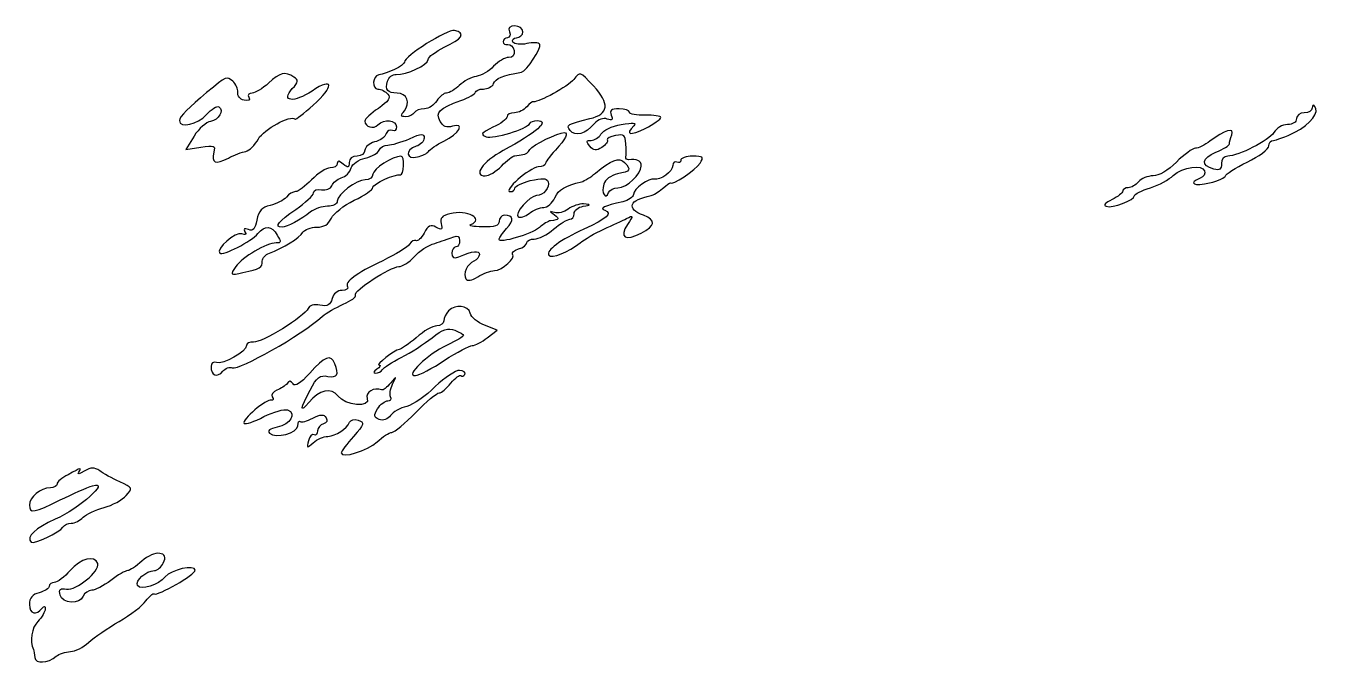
# Model space of a CAD drawing. Extents: x 0 to 69.4, y 0 to 30.3.
# Drawn here: x -0.01 to 5.68, y 27.43 to 30.24 of the extents above; entities that cross this region are included whole.
import ezdxf

# ---------------------------------------------------------------- set-up
doc = ezdxf.new("R2010")
doc.units = 0
doc.header["$MEASUREMENT"] = 0
doc.layers.get('0').update_dxf_attribs({"linetype": 'CONTINUOUS'})

msp = doc.modelspace()

# ---------------------------------------------------------------- linework, layer by layer
at = {"color": 0, "linetype": 'CONTINUOUS'}
for p, q in [((2.11833, 30.2136), (2.11833, 30.2136)), ((2.40126, 30.0035), (2.40126, 30.0035)), ((1.05941, 29.9879), (1.05941, 29.9879)), ((5.64914, 29.8785), (5.64914, 29.8785)), ((0.73134, 29.7553), (0.69488, 29.6962)), ((0.69488, 29.6962), (0.76085, 29.7067)), ((2.87169, 29.6476), (2.87169, 29.6476)), ((2.37696, 29.4342), (2.37696, 29.4342)), ((1.85097, 28.9863), (1.85097, 28.9863)), ((2.06451, 28.9012), (2.00896, 28.9238)), ((2.02111, 28.8682), (2.06451, 28.9012)), ((1.23996, 28.7119), (1.23996, 28.7119)), ((0.17757, 28.2658), (0.17757, 28.2658)), ((0.50217, 27.8857), (0.50217, 27.8857))]:
    msp.add_line(p, q, dxfattribs=at)
for points in [[(1.87701, 30.2188), (1.84403, 30.2257), (1.65657, 30.106), (1.65657, 30.0799)], [(2.14264, 30.2396), (2.12007, 30.2396), (2.11139, 30.231), (2.11833, 30.2136)], [(2.17736, 30.2136), (2.17736, 30.2275), (2.16174, 30.2396), (2.14264, 30.2396)], [(1.83188, 30.1458), (1.91, 30.1806), (1.92736, 30.2101), (1.87701, 30.2188)], [(2.10965, 30.1875), (2.09924, 30.1875), (2.09056, 30.1806), (2.09056, 30.1701)], [(2.09056, 30.1701), (2.09056, 30.1615), (2.09924, 30.1546), (2.11139, 30.1581)], [(2.11833, 30.2136), (2.12528, 30.1997), (2.12007, 30.1875), (2.10965, 30.1875)], [(2.13396, 30.1685), (2.12875, 30.1789), (2.13569, 30.1875), (2.14958, 30.1875)], [(2.19472, 30.1615), (2.16694, 30.1563), (2.1409, 30.1581), (2.13396, 30.1685)], [(2.14958, 30.1875), (2.16521, 30.1875), (2.17736, 30.1997), (2.17736, 30.2136)], [(1.76074, 30.0921), (1.76074, 30.1025), (1.79368, 30.1268), (1.83188, 30.1458)], [(2.11139, 30.1581), (2.12181, 30.1597), (2.13569, 30.1476), (2.13917, 30.1319)], [(2.13917, 30.1319), (2.14264, 30.1111), (2.13396, 30.1007), (2.11486, 30.1007)], [(2.17215, 30.0365), (2.19472, 30.04), (2.2589, 30.1424), (2.25201, 30.1581)], [(2.25201, 30.1581), (2.24681, 30.1667), (2.22076, 30.1667), (2.19472, 30.1615)], [(1.65657, 30.0799), (1.65657, 30.066), (1.57844, 30.0278), (1.54372, 30.0243)], [(1.62011, 30.0261), (1.66525, 30.0226), (1.76074, 30.0678), (1.76074, 30.0921)], [(2.04889, 30.0625), (2.02979, 30.04), (1.99507, 30.0208), (1.9725, 30.0174)], [(2.11486, 30.1007), (2.09924, 30.1007), (2.06972, 30.0833), (2.04889, 30.0625)], [(0.90142, 29.9965), (0.87364, 30.0192), (0.87711, 30.0208), (0.78689, 29.9462)], [(1.17052, 30.0139), (1.13059, 30.04), (1.10975, 30.0347), (1.05941, 29.9879)], [(1.16357, 29.9636), (1.19135, 29.9931), (1.19135, 30.0018), (1.17052, 30.0139)], [(1.25559, 29.8907), (1.34928, 29.974), (1.34581, 30.0174), (1.25038, 29.9532)], [(1.54372, 30.0243), (1.51594, 30.0208), (1.51247, 29.9618), (1.54025, 29.9618)], [(1.58192, 29.9965), (1.58713, 30.0139), (1.60449, 30.0278), (1.62011, 30.0261)], [(1.9725, 30.0174), (1.94993, 30.0139), (1.91694, 29.9965), (1.89785, 29.9775)], [(2.04889, 29.9861), (2.05757, 30.0087), (2.08708, 30.0208), (2.17215, 30.0365)], [(2.40126, 30.0035), (2.37696, 29.974), (2.24507, 29.9011), (2.22597, 29.9063)], [(2.48807, 29.9757), (2.42731, 30.04), (2.43078, 30.04), (2.40126, 30.0035)], [(0.78689, 29.9462), (0.7105, 29.8837), (0.6671, 29.8403), (0.6671, 29.8229)], [(0.92399, 29.9479), (0.92573, 29.9618), (0.91531, 29.9844), (0.90142, 29.9965)], [(0.95177, 29.9132), (0.93267, 29.9167), (0.92052, 29.9324), (0.92399, 29.9479)], [(0.98649, 29.9444), (0.9726, 29.9444), (0.96566, 29.9358), (0.9726, 29.9254)], [(1.05941, 29.9879), (1.03337, 29.9636), (1.00038, 29.9444), (0.98649, 29.9444)], [(1.25038, 29.9532), (1.17052, 29.8993), (1.11149, 29.9063), (1.16357, 29.9636)], [(1.54025, 29.9618), (1.55414, 29.9618), (1.57324, 29.9514), (1.58365, 29.9393)], [(1.62532, 29.9444), (1.58192, 29.9444), (1.5715, 29.9567), (1.58192, 29.9965)], [(1.65657, 29.8664), (1.68435, 29.8993), (1.66699, 29.9444), (1.62532, 29.9444)], [(1.84229, 29.9444), (1.83014, 29.9444), (1.81104, 29.9289), (1.79889, 29.9097)], [(1.89785, 29.9775), (1.88049, 29.9601), (1.85444, 29.9444), (1.84229, 29.9444)], [(1.90479, 29.9115), (1.93951, 29.9236), (1.96903, 29.941), (1.96903, 29.9479)], [(1.96903, 29.9479), (1.96903, 29.9549), (1.98465, 29.9618), (2.00375, 29.9618)], [(2.00375, 29.9618), (2.02285, 29.9618), (2.04368, 29.9722), (2.04889, 29.9861)], [(2.47244, 29.8317), (2.55578, 29.8525), (2.56099, 29.8976), (2.48807, 29.9757)], [(0.78516, 29.849), (0.80773, 29.8733), (0.83203, 29.8889), (0.84066, 29.8837)], [(0.84066, 29.8837), (0.86496, 29.8681), (0.84066, 29.8247), (0.80425, 29.8194)], [(0.9726, 29.9254), (0.97955, 29.9132), (0.97086, 29.9097), (0.95177, 29.9132)], [(1.17573, 29.8299), (1.17746, 29.8264), (1.21392, 29.8542), (1.25559, 29.8907)], [(1.58365, 29.9393), (1.59754, 29.9236), (1.58713, 29.9081), (1.54199, 29.8768)], [(1.79889, 29.9097), (1.78674, 29.8907), (1.76247, 29.875), (1.74511, 29.875)], [(1.81451, 29.8194), (1.79194, 29.8611), (1.80931, 29.8768), (1.90479, 29.9115)], [(2.19472, 29.8837), (2.18257, 29.8699), (2.15826, 29.8576), (2.1409, 29.8576)], [(2.22597, 29.9063), (2.22076, 29.9081), (2.20514, 29.8976), (2.19472, 29.8837)], [(5.57275, 29.7726), (5.64219, 29.8056), (5.68386, 29.8629), (5.65956, 29.8872)], [(5.65956, 29.8872), (5.65435, 29.8942), (5.64914, 29.8889), (5.64914, 29.8785)], [(0.6671, 29.8229), (0.6671, 29.7882), (0.7487, 29.8056), (0.78516, 29.849)], [(1.01427, 29.7431), (1.03857, 29.7847), (1.15489, 29.849), (1.17573, 29.8299)], [(1.54199, 29.8768), (1.509, 29.8542), (1.48296, 29.8299), (1.48296, 29.8212)], [(1.54025, 29.8039), (1.56803, 29.8317), (1.62185, 29.8264), (1.62185, 29.7951)], [(1.66178, 29.8403), (1.63921, 29.8403), (1.63921, 29.8456), (1.65657, 29.8664)], [(1.69997, 29.8576), (1.69476, 29.849), (1.6774, 29.8403), (1.66178, 29.8403)], [(1.74511, 29.875), (1.72601, 29.875), (1.70518, 29.8681), (1.69997, 29.8576)], [(2.10792, 29.8403), (2.10792, 29.8299), (2.08014, 29.809), (2.04542, 29.7935)], [(2.1409, 29.8576), (2.12181, 29.8576), (2.10792, 29.849), (2.10792, 29.8403)], [(2.38564, 29.7796), (2.36654, 29.8039), (2.37175, 29.8074), (2.47244, 29.8317)], [(2.54883, 29.8299), (2.53147, 29.8368), (2.5089, 29.8282), (2.49154, 29.809)], [(2.56619, 29.8472), (2.57488, 29.8264), (2.56967, 29.8212), (2.54883, 29.8299)], [(2.60092, 29.875), (2.56619, 29.875), (2.55751, 29.8681), (2.56619, 29.8472)], [(2.64606, 29.8594), (2.64606, 29.8681), (2.62522, 29.875), (2.60092, 29.875)], [(2.7155, 29.8472), (2.67731, 29.8456), (2.64606, 29.8507), (2.64606, 29.8594)], [(2.78489, 29.8368), (2.78489, 29.8438), (2.75364, 29.8472), (2.7155, 29.8472)], [(2.7155, 29.7882), (2.75364, 29.8074), (2.78489, 29.8299), (2.78489, 29.8368)], [(5.57969, 29.8317), (5.57969, 29.816), (5.56413, 29.8056), (5.53982, 29.8056)], [(5.61442, 29.8576), (5.59532, 29.8576), (5.57969, 29.8456), (5.57969, 29.8317)], [(5.64914, 29.8785), (5.64914, 29.8664), (5.63351, 29.8576), (5.61442, 29.8576)], [(0.80425, 29.8194), (0.78516, 29.816), (0.75217, 29.7882), (0.73134, 29.7553)], [(1.48296, 29.8212), (1.48296, 29.7951), (1.52115, 29.7847), (1.54025, 29.8039)], [(1.60449, 29.7796), (1.59407, 29.7847), (1.58192, 29.7796), (1.57671, 29.7657)], [(1.62185, 29.7951), (1.62185, 29.7813), (1.61317, 29.7743), (1.60449, 29.7796)], [(1.86833, 29.7986), (1.84229, 29.79), (1.82667, 29.7969), (1.81451, 29.8194)], [(1.83014, 29.7326), (1.89785, 29.7657), (1.92563, 29.816), (1.86833, 29.7986)], [(2.04542, 29.7935), (1.99507, 29.7692), (1.98986, 29.7622), (2.0159, 29.7518)], [(2.0159, 29.7518), (2.04715, 29.7414), (2.19819, 29.7865), (2.20861, 29.8108)], [(2.23986, 29.8229), (2.29883, 29.8229), (2.23813, 29.7708), (2.09056, 29.691)], [(2.20861, 29.8108), (2.21208, 29.8178), (2.22597, 29.8229), (2.23986, 29.8229)], [(2.20861, 29.6962), (2.22076, 29.7153), (2.33356, 29.7708), (2.3596, 29.7708)], [(2.3596, 29.7708), (2.38043, 29.7708), (2.36481, 29.7414), (2.3214, 29.6928)], [(2.49154, 29.809), (2.45161, 29.7639), (2.40821, 29.7518), (2.38564, 29.7796)], [(2.52106, 29.7639), (2.52974, 29.7796), (2.56967, 29.7986), (2.6096, 29.8056)], [(2.6096, 29.8056), (2.66342, 29.8143), (2.67904, 29.8143), (2.66515, 29.8004)], [(2.66515, 29.8004), (2.62522, 29.7604), (2.64953, 29.7553), (2.7155, 29.7882)], [(5.29503, 29.7604), (5.30892, 29.7951), (5.26378, 29.7813), (5.19954, 29.7326)], [(5.48079, 29.7708), (5.45822, 29.7361), (5.32454, 29.6667), (5.27767, 29.6667)], [(5.47906, 29.7361), (5.48947, 29.7361), (5.53288, 29.7518), (5.57275, 29.7726)], [(5.53982, 29.8056), (5.51899, 29.8056), (5.49121, 29.79), (5.48079, 29.7708)], [(0.76085, 29.7067), (0.81988, 29.7153), (0.82682, 29.7136), (0.81814, 29.684)], [(0.95871, 29.6875), (0.97434, 29.691), (1.00038, 29.7153), (1.01427, 29.7431)], [(1.52463, 29.7292), (1.50206, 29.7222), (1.48296, 29.7067), (1.48296, 29.6928)], [(1.57671, 29.7657), (1.5715, 29.75), (1.54893, 29.7344), (1.52463, 29.7292)], [(1.54546, 29.6928), (1.55067, 29.7067), (1.56803, 29.7153), (1.58365, 29.7153)], [(1.58365, 29.7153), (1.59928, 29.7153), (1.64268, 29.7275), (1.67914, 29.7431)], [(1.67914, 29.7431), (1.73296, 29.7674), (1.74338, 29.7674), (1.74338, 29.7465)], [(1.74338, 29.7465), (1.74338, 29.7326), (1.72775, 29.7153), (1.70865, 29.7101)], [(1.76247, 29.6875), (1.76768, 29.6962), (1.79889, 29.7171), (1.83014, 29.7326)], [(2.47244, 29.7101), (2.45508, 29.731), (2.45682, 29.7361), (2.47765, 29.7361)], [(2.47765, 29.7361), (2.49328, 29.7361), (2.51238, 29.7483), (2.52106, 29.7639)], [(2.54883, 29.7379), (2.55404, 29.731), (2.54189, 29.7171), (2.52453, 29.7049)], [(2.58529, 29.7569), (2.56099, 29.7535), (2.54536, 29.7449), (2.54883, 29.7379)], [(2.63043, 29.7206), (2.62869, 29.7587), (2.62175, 29.7657), (2.58529, 29.7569)], [(2.63043, 29.6632), (2.63217, 29.6701), (2.63217, 29.6962), (2.63043, 29.7206)], [(5.19954, 29.7326), (5.17697, 29.7153), (5.14746, 29.7014), (5.13531, 29.7014)], [(5.22558, 29.684), (5.25857, 29.6979), (5.28461, 29.7136), (5.28461, 29.7206)], [(5.28461, 29.7206), (5.28461, 29.7275), (5.28982, 29.7465), (5.29503, 29.7604)], [(5.45822, 29.7118), (5.45822, 29.7257), (5.4669, 29.7361), (5.47906, 29.7361)], [(0.81814, 29.684), (0.80599, 29.6372), (0.82509, 29.6285), (0.88232, 29.6581)], [(0.88232, 29.6581), (0.90836, 29.6719), (0.94309, 29.6858), (0.95871, 29.6875)], [(1.44824, 29.6667), (1.4274, 29.6667), (1.41351, 29.6546), (1.41351, 29.6389)], [(1.42219, 29.6146), (1.4274, 29.6319), (1.45518, 29.6528), (1.48469, 29.6581)], [(1.48296, 29.6928), (1.48296, 29.6789), (1.46733, 29.6667), (1.44824, 29.6667)], [(1.48469, 29.6581), (1.51421, 29.665), (1.54199, 29.6806), (1.54546, 29.6928)], [(1.64094, 29.6667), (1.60622, 29.6667), (1.51768, 29.6094), (1.51768, 29.5868)], [(1.6531, 29.625), (1.65483, 29.6476), (1.64963, 29.6667), (1.64094, 29.6667)], [(1.70865, 29.7101), (1.65831, 29.6944), (1.66351, 29.6493), (1.71386, 29.6632)], [(1.71386, 29.6632), (1.73469, 29.6685), (1.75726, 29.6789), (1.76247, 29.6875)], [(2.09056, 29.691), (2.00028, 29.6424), (1.95688, 29.58), (2.01243, 29.58)], [(2.08361, 29.6233), (2.10792, 29.6476), (2.13396, 29.6685), (2.14264, 29.6685)], [(2.14264, 29.6685), (2.15306, 29.6701), (2.16868, 29.6719), (2.17736, 29.6736)], [(2.17736, 29.6736), (2.18778, 29.6736), (2.20167, 29.684), (2.20861, 29.6962)], [(2.3214, 29.6928), (2.29363, 29.665), (2.27453, 29.6372), (2.27626, 29.6319)], [(2.52453, 29.7049), (2.50022, 29.6893), (2.48807, 29.691), (2.47244, 29.7101)], [(2.49675, 29.5921), (2.56619, 29.6511), (2.60092, 29.6632), (2.62522, 29.6389)], [(2.64258, 29.6511), (2.6339, 29.6511), (2.63043, 29.6546), (2.63043, 29.6632)], [(2.69814, 29.6233), (2.69814, 29.6476), (2.67731, 29.6563), (2.64258, 29.6511)], [(2.92378, 29.6667), (2.896, 29.6667), (2.87169, 29.6581), (2.87169, 29.6476)], [(2.95676, 29.6354), (2.97412, 29.6632), (2.97065, 29.6667), (2.92378, 29.6667)], [(5.13531, 29.7014), (5.12315, 29.7014), (5.08501, 29.6736), (5.05203, 29.6407)], [(5.2169, 29.6094), (5.15788, 29.625), (5.16308, 29.6597), (5.22558, 29.684)], [(5.27767, 29.6667), (5.26204, 29.6667), (5.24989, 29.6528), (5.24989, 29.6337)], [(5.36274, 29.6407), (5.41482, 29.665), (5.45822, 29.6979), (5.45822, 29.7118)], [(1.33019, 29.6146), (1.31283, 29.6146), (1.27642, 29.5921), (1.24864, 29.5626)], [(1.36144, 29.6337), (1.36144, 29.6233), (1.34755, 29.6146), (1.33019, 29.6146)], [(1.38748, 29.6319), (1.37012, 29.6476), (1.36144, 29.6476), (1.36144, 29.6337)], [(1.3788, 29.5712), (1.39789, 29.5765), (1.41699, 29.5956), (1.42219, 29.6146)], [(1.41351, 29.6389), (1.41351, 29.6146), (1.40831, 29.6146), (1.38748, 29.6319)], [(1.63921, 29.5851), (1.64442, 29.5835), (1.65136, 29.6007), (1.6531, 29.625)], [(2.01243, 29.58), (2.02806, 29.58), (2.05931, 29.599), (2.08361, 29.6233)], [(2.24507, 29.6199), (2.20688, 29.6164), (2.08708, 29.5106), (2.12181, 29.5106)], [(2.27626, 29.6319), (2.278, 29.6268), (2.26411, 29.6199), (2.24507, 29.6199)], [(2.62522, 29.6389), (2.65474, 29.606), (2.653, 29.6007), (2.59397, 29.5886)], [(2.59571, 29.5279), (2.63564, 29.5279), (2.69814, 29.5868), (2.69814, 29.6233)], [(2.83697, 29.625), (2.83697, 29.599), (2.78142, 29.5592), (2.75537, 29.5661)], [(2.82656, 29.5488), (2.83176, 29.5349), (2.93767, 29.606), (2.95676, 29.6354)], [(2.85433, 29.6407), (2.84565, 29.6458), (2.83697, 29.6389), (2.83697, 29.625)], [(2.87169, 29.6476), (2.87169, 29.6389), (2.86475, 29.6354), (2.85433, 29.6407)], [(5.05203, 29.6407), (5.01557, 29.6042), (4.9739, 29.58), (4.9496, 29.58)], [(5.03814, 29.5817), (5.07981, 29.6181), (5.16656, 29.6319), (5.17524, 29.6025)], [(5.17524, 29.6025), (5.18044, 29.5903), (5.17176, 29.5747), (5.15614, 29.5696)], [(5.24989, 29.6337), (5.24989, 29.6094), (5.24121, 29.6025), (5.2169, 29.6094)], [(5.26725, 29.58), (5.26725, 29.5868), (5.31065, 29.6146), (5.36274, 29.6407)], [(1.24864, 29.5626), (1.22087, 29.5349), (1.18962, 29.5106), (1.17746, 29.5106)], [(1.33713, 29.5365), (1.34234, 29.5504), (1.36144, 29.5661), (1.3788, 29.5712)], [(1.48469, 29.5626), (1.44476, 29.5626), (1.36144, 29.4983), (1.36144, 29.4689)], [(1.51768, 29.5868), (1.51768, 29.5731), (1.50379, 29.5626), (1.48469, 29.5626)], [(1.51768, 29.5296), (1.51768, 29.5453), (1.61838, 29.5903), (1.63921, 29.5851)], [(2.14264, 29.5261), (2.14264, 29.5349), (2.17389, 29.5488), (2.21035, 29.5592)], [(2.21035, 29.5592), (2.26238, 29.5712), (2.28147, 29.5712), (2.28842, 29.5539)], [(2.28842, 29.5539), (2.2971, 29.5296), (2.26758, 29.4932), (2.23813, 29.4932)], [(2.31793, 29.4828), (2.33529, 29.521), (2.36307, 29.5365), (2.43599, 29.5539)], [(2.43599, 29.5539), (2.44814, 29.5574), (2.47592, 29.5747), (2.49675, 29.5921)], [(2.53321, 29.5435), (2.52106, 29.5053), (2.54189, 29.4706), (2.55404, 29.5071)], [(2.59397, 29.5886), (2.56446, 29.5817), (2.53842, 29.5626), (2.53321, 29.5435)], [(2.75537, 29.5661), (2.73281, 29.5731), (2.66342, 29.521), (2.66342, 29.4983)], [(2.79183, 29.5244), (2.80919, 29.54), (2.82482, 29.5504), (2.82656, 29.5488)], [(4.88536, 29.5539), (4.87321, 29.54), (4.85238, 29.5279), (4.84022, 29.5279)], [(4.9496, 29.58), (4.92529, 29.58), (4.89751, 29.5678), (4.88536, 29.5539)], [(4.93744, 29.5279), (4.97564, 29.54), (5.02078, 29.5643), (5.03814, 29.5817)], [(5.15614, 29.5696), (5.09885, 29.5469), (5.13183, 29.5331), (5.19781, 29.5488)], [(5.19781, 29.5488), (5.236, 29.5592), (5.26725, 29.5731), (5.26725, 29.58)], [(1.13753, 29.4863), (1.12538, 29.4724), (1.09413, 29.4567), (1.06635, 29.4497)], [(1.17746, 29.5106), (1.16705, 29.5106), (1.14795, 29.5001), (1.13753, 29.4863)], [(1.1792, 29.4324), (1.22087, 29.4619), (1.25732, 29.4932), (1.25732, 29.5053)], [(1.25732, 29.5053), (1.25732, 29.5175), (1.27295, 29.5226), (1.29205, 29.5192)], [(1.29205, 29.5192), (1.31283, 29.5157), (1.33192, 29.5226), (1.33713, 29.5365)], [(1.43608, 29.4724), (1.48122, 29.4932), (1.51768, 29.5192), (1.51768, 29.5296)], [(2.12181, 29.5106), (2.13396, 29.5106), (2.14264, 29.5175), (2.14264, 29.5261)], [(2.23813, 29.4932), (2.20861, 29.4932), (2.13743, 29.4115), (2.15653, 29.3994)], [(2.55404, 29.5071), (2.55925, 29.5175), (2.57661, 29.5279), (2.59571, 29.5279)], [(2.66342, 29.4983), (2.66342, 29.4863), (2.64258, 29.4724), (2.61654, 29.4654)], [(2.70856, 29.4064), (2.63043, 29.4358), (2.64432, 29.474), (2.74149, 29.4932)], [(2.74149, 29.4932), (2.7519, 29.4949), (2.77274, 29.5087), (2.79183, 29.5244)], [(4.743, 29.4462), (4.76904, 29.4358), (4.868, 29.474), (4.868, 29.4932)], [(4.81592, 29.514), (4.81592, 29.5053), (4.79508, 29.4879), (4.76904, 29.4758)], [(4.84022, 29.5279), (4.82633, 29.5279), (4.81592, 29.521), (4.81592, 29.514)], [(4.868, 29.4932), (4.868, 29.5001), (4.89925, 29.5157), (4.93744, 29.5279)], [(1.06635, 29.4497), (1.02989, 29.4411), (1.016, 29.4272), (1.00732, 29.3856)], [(1.11843, 29.3543), (1.08198, 29.3543), (1.10281, 29.3821), (1.1792, 29.4324)], [(1.31803, 29.4462), (1.29378, 29.4462), (1.2608, 29.4342), (1.24343, 29.4219)], [(1.36144, 29.4689), (1.36144, 29.455), (1.34234, 29.4462), (1.31803, 29.4462)], [(1.33539, 29.3942), (1.34581, 29.415), (1.38921, 29.4497), (1.43608, 29.4724)], [(1.94819, 29.3664), (2.01069, 29.3907), (1.93257, 29.4324), (1.85618, 29.4133)], [(2.20514, 29.415), (2.2225, 29.4289), (2.25201, 29.4411), (2.26932, 29.4411)], [(2.26932, 29.4411), (2.28494, 29.4411), (2.30751, 29.4601), (2.31793, 29.4828)], [(2.37696, 29.4342), (2.35786, 29.4203), (2.33182, 29.4133), (2.31619, 29.4185)], [(2.44467, 29.4567), (2.42557, 29.4567), (2.39432, 29.4481), (2.37696, 29.4342)], [(2.403, 29.4133), (2.403, 29.4272), (2.42036, 29.4428), (2.44293, 29.4462)], [(2.44293, 29.4462), (2.47765, 29.4532), (2.47765, 29.4532), (2.44467, 29.4567)], [(2.53842, 29.4289), (2.57314, 29.415), (2.5471, 29.3925), (2.4464, 29.3456)], [(2.61654, 29.4654), (2.53494, 29.4481), (2.51238, 29.4376), (2.53842, 29.4289)], [(4.76904, 29.4758), (4.73953, 29.4619), (4.72911, 29.4515), (4.743, 29.4462)], [(1.00732, 29.3856), (1.00038, 29.3474), (0.98996, 29.3351), (0.97086, 29.3439)], [(1.24343, 29.4219), (1.20177, 29.3872), (1.13927, 29.3543), (1.11843, 29.3543)], [(1.27121, 29.3543), (1.3042, 29.3543), (1.32324, 29.3664), (1.33539, 29.3942)], [(1.85618, 29.4133), (1.82146, 29.4046), (1.81278, 29.3942), (1.81799, 29.3699)], [(2.07319, 29.3803), (2.07319, 29.3613), (2.0541, 29.3543), (2.00028, 29.356)], [(2.09576, 29.4064), (2.08361, 29.4064), (2.07319, 29.3942), (2.07319, 29.3803)], [(2.10618, 29.349), (2.1409, 29.3856), (2.13743, 29.4064), (2.09576, 29.4064)], [(2.15653, 29.3994), (2.16521, 29.3942), (2.18778, 29.4011), (2.20514, 29.415)], [(2.29883, 29.3821), (2.29015, 29.3821), (2.26758, 29.3682), (2.25028, 29.3525)], [(2.31619, 29.4185), (2.29363, 29.4254), (2.29363, 29.4254), (2.31619, 29.4081)], [(2.31619, 29.4081), (2.3405, 29.3907), (2.33876, 29.3872), (2.29883, 29.3821)], [(2.31272, 29.3456), (2.34224, 29.3699), (2.37349, 29.389), (2.3839, 29.389)], [(2.3839, 29.389), (2.39432, 29.389), (2.403, 29.3994), (2.403, 29.4133)], [(2.53321, 29.3456), (2.5714, 29.3629), (2.61654, 29.3837), (2.6339, 29.3925)], [(2.6339, 29.3925), (2.66342, 29.4081), (2.66515, 29.4064), (2.63738, 29.3664)], [(2.69814, 29.3282), (2.76058, 29.3613), (2.76406, 29.3837), (2.70856, 29.4064)], [(0.94135, 29.3247), (0.91357, 29.3351), (0.82682, 29.2587), (0.84413, 29.2397)], [(0.84413, 29.2397), (0.85802, 29.2275), (0.98475, 29.2918), (1.01253, 29.3265)], [(0.95524, 29.3335), (0.96392, 29.3212), (0.95871, 29.3178), (0.94135, 29.3247)], [(0.97086, 29.3439), (0.95177, 29.3508), (0.94656, 29.3474), (0.95524, 29.3335)], [(1.01253, 29.3265), (1.04378, 29.3629), (1.07156, 29.3613), (1.0976, 29.3196)], [(1.06288, 29.2397), (1.12191, 29.2622), (1.19656, 29.3074), (1.21045, 29.3317)], [(1.0976, 29.3196), (1.11496, 29.29), (1.11496, 29.2849), (1.09239, 29.2849)], [(1.21045, 29.3317), (1.21739, 29.3439), (1.24517, 29.3543), (1.27121, 29.3543)], [(1.74338, 29.3282), (1.73122, 29.3057), (1.71386, 29.29), (1.70692, 29.2953)], [(1.79542, 29.3543), (1.77289, 29.3664), (1.76074, 29.3613), (1.74338, 29.3282)], [(1.81799, 29.3699), (1.82493, 29.3439), (1.82146, 29.3404), (1.79542, 29.3543)], [(1.87007, 29.3108), (1.8909, 29.3196), (1.89958, 29.3143), (1.89958, 29.2953)], [(2.00028, 29.356), (1.95861, 29.356), (1.93604, 29.3613), (1.94819, 29.3664)], [(2.25028, 29.3525), (2.21556, 29.3231), (2.07319, 29.2814), (2.07319, 29.3004)], [(2.07319, 29.3004), (2.07319, 29.3074), (2.08882, 29.33), (2.10618, 29.349)], [(2.22771, 29.3022), (2.24681, 29.3022), (2.28494, 29.3212), (2.31272, 29.3456)], [(2.4464, 29.3456), (2.34224, 29.2988), (2.278, 29.2518), (2.29189, 29.231)], [(2.42904, 29.2849), (2.44814, 29.3004), (2.49501, 29.3282), (2.53321, 29.3456)], [(2.63738, 29.3664), (2.60092, 29.3092), (2.62869, 29.2918), (2.69814, 29.3282)], [(1.09239, 29.2849), (1.05073, 29.2849), (0.94309, 29.2224), (0.91531, 29.1807)], [(1.67914, 29.2796), (1.67219, 29.2675), (1.61838, 29.2344), (1.56108, 29.2067)], [(1.70692, 29.2953), (1.69997, 29.2988), (1.68782, 29.2935), (1.67914, 29.2796)], [(1.69997, 29.224), (1.72081, 29.2483), (1.76247, 29.2761), (1.79021, 29.2831)], [(1.79021, 29.2831), (1.81625, 29.2918), (1.85271, 29.3039), (1.87007, 29.3108)], [(1.88222, 29.2675), (1.87354, 29.2675), (1.86486, 29.2553), (1.86486, 29.2397)], [(1.89958, 29.2953), (1.89958, 29.2796), (1.89264, 29.2675), (1.88222, 29.2675)], [(2.13222, 29.2363), (2.12701, 29.2432), (2.13917, 29.2518), (2.15826, 29.2587)], [(2.15826, 29.2587), (2.1791, 29.264), (2.19472, 29.2779), (2.19472, 29.2865)], [(2.19472, 29.2865), (2.19472, 29.2953), (2.21035, 29.3022), (2.22771, 29.3022)], [(2.29189, 29.231), (2.30231, 29.2136), (2.38043, 29.2449), (2.42904, 29.2849)], [(0.94656, 29.1546), (1.02121, 29.1703), (1.03163, 29.1772), (1.03163, 29.205)], [(1.03163, 29.205), (1.03163, 29.2189), (1.04552, 29.2344), (1.06288, 29.2397)], [(1.56108, 29.2067), (1.44129, 29.1494), (1.39268, 29.1129), (1.40657, 29.0922)], [(1.63226, 29.1807), (1.64615, 29.1807), (1.6774, 29.1997), (1.69997, 29.224)], [(1.86486, 29.2397), (1.86486, 29.2206), (1.87354, 29.2154), (1.89611, 29.224)], [(1.89611, 29.224), (1.95861, 29.2501), (1.98639, 29.2536), (1.98639, 29.2344)], [(1.96208, 29.205), (1.93257, 29.1928), (1.91347, 29.1494), (1.92736, 29.1268)], [(1.98639, 29.2344), (1.98639, 29.224), (1.97597, 29.2101), (1.96208, 29.205)], [(2.05236, 29.1633), (2.08708, 29.1633), (2.14958, 29.2206), (2.13222, 29.2363)], [(0.91531, 29.1807), (0.88927, 29.1425), (0.88927, 29.1425), (0.94656, 29.1546)], [(1.44129, 29.0557), (1.43088, 29.0749), (1.59407, 29.1807), (1.63226, 29.1807)], [(1.97944, 29.1356), (2.00201, 29.1511), (2.035, 29.1633), (2.05236, 29.1633)], [(1.40657, 29.0922), (1.41178, 29.0835), (1.39963, 29.0765), (1.38227, 29.0765)], [(1.92736, 29.1268), (1.93257, 29.1164), (1.9534, 29.1199), (1.97944, 29.1356)], [(1.33887, 29.0401), (1.33019, 29.0106), (1.31977, 29.0054), (1.2851, 29.0106)], [(1.38227, 29.0765), (1.36144, 29.0765), (1.34408, 29.061), (1.33887, 29.0401)], [(1.38748, 29.0158), (1.42219, 29.0297), (1.4465, 29.0488), (1.44129, 29.0557)], [(1.23302, 28.9967), (1.21913, 28.9619), (1.02642, 28.8439), (0.99343, 28.8492)], [(1.2851, 29.0106), (1.25906, 29.0158), (1.23823, 29.0106), (1.23302, 28.9967)], [(1.29552, 28.9619), (1.31283, 28.9776), (1.35449, 29.0001), (1.38748, 29.0158)], [(1.85097, 28.9863), (1.83882, 28.9742), (1.83014, 28.955), (1.83014, 28.9429)], [(1.94646, 28.9758), (1.93604, 29.0106), (1.88222, 29.0175), (1.85097, 28.9863)], [(2.00896, 28.9238), (1.97944, 28.9342), (1.94993, 28.9585), (1.94646, 28.9758)], [(0.89968, 28.7363), (0.93093, 28.7242), (1.20177, 28.8786), (1.29552, 28.9619)], [(1.79889, 28.9203), (1.78153, 28.9203), (1.74164, 28.8978), (1.70865, 28.8682)], [(1.83014, 28.9429), (1.83014, 28.9307), (1.81625, 28.9203), (1.79889, 28.9203)], [(1.70865, 28.8682), (1.67567, 28.8404), (1.64094, 28.8179), (1.634, 28.8161)], [(1.64268, 28.7814), (1.68435, 28.8022), (1.74511, 28.8422), (1.7781, 28.8682)], [(1.7781, 28.8682), (1.82493, 28.9047), (1.8475, 28.9133), (1.87875, 28.9012)], [(1.91694, 28.8786), (1.91694, 28.8735), (1.88396, 28.8543), (1.84403, 28.8353)], [(1.87875, 28.9012), (1.89958, 28.8925), (1.91694, 28.8821), (1.91694, 28.8786)], [(1.95514, 28.8335), (1.96729, 28.8335), (1.99681, 28.8492), (2.02111, 28.8682)], [(0.96218, 28.8335), (0.96218, 28.8075), (0.85802, 28.7485), (0.8303, 28.7589)], [(0.99343, 28.8492), (0.97607, 28.8508), (0.96218, 28.8439), (0.96218, 28.8335)], [(1.634, 28.8161), (1.61317, 28.8161), (1.52636, 28.7467), (1.54546, 28.7467)], [(1.84403, 28.8353), (1.75726, 28.7953), (1.65657, 28.6981), (1.70518, 28.7015)], [(1.83361, 28.7693), (1.88743, 28.804), (1.94299, 28.8335), (1.95514, 28.8335)], [(0.8303, 28.7589), (0.81641, 28.764), (0.80599, 28.7571), (0.80599, 28.7415)], [(1.35102, 28.7536), (1.33366, 28.7971), (1.30588, 28.7867), (1.23996, 28.7119)], [(1.31977, 28.6981), (1.36144, 28.6911), (1.37012, 28.705), (1.35102, 28.7536)], [(1.54546, 28.7467), (1.55414, 28.7467), (1.54893, 28.7381), (1.53504, 28.7293)], [(1.55935, 28.7276), (1.56456, 28.7363), (1.60275, 28.7606), (1.64268, 28.7814)], [(1.70518, 28.7015), (1.72081, 28.7033), (1.77979, 28.7328), (1.83361, 28.7693)], [(0.80599, 28.7415), (0.80599, 28.7015), (0.83371, 28.6911), (0.85802, 28.7207)], [(0.85802, 28.7207), (0.86843, 28.7328), (0.88753, 28.7415), (0.89968, 28.7363)], [(1.23996, 28.7119), (1.1983, 28.6668), (1.17573, 28.6512), (1.16705, 28.6651)], [(1.2417, 28.6374), (1.27121, 28.6946), (1.2851, 28.705), (1.31977, 28.6981)], [(1.53504, 28.7293), (1.51942, 28.7189), (1.51768, 28.7119), (1.52983, 28.7119)], [(1.52983, 28.7119), (1.54025, 28.7119), (1.55414, 28.7189), (1.55935, 28.7276)], [(1.60449, 28.6633), (1.62358, 28.7015), (1.62358, 28.7015), (1.59581, 28.6686)], [(1.89958, 28.7242), (1.88222, 28.7258), (1.83361, 28.6929), (1.79194, 28.6529)], [(1.86139, 28.6686), (1.88049, 28.6911), (1.89958, 28.7068), (1.90479, 28.7015)], [(1.92215, 28.7068), (1.92736, 28.7154), (1.91694, 28.7224), (1.89958, 28.7242)], [(1.90479, 28.7015), (1.91, 28.6964), (1.91694, 28.6999), (1.92215, 28.7068)], [(1.09587, 28.6374), (1.0785, 28.6304), (1.06982, 28.6165), (1.07503, 28.6079)], [(1.141, 28.6668), (1.13232, 28.6564), (1.11323, 28.6443), (1.09587, 28.6374)], [(1.16705, 28.6651), (1.15663, 28.679), (1.14968, 28.6807), (1.141, 28.6668)], [(1.23649, 28.5836), (1.19482, 28.5332), (1.1983, 28.5558), (1.2417, 28.6374)], [(1.36491, 28.6114), (1.33539, 28.6512), (1.27989, 28.639), (1.23649, 28.5836)], [(1.55588, 28.639), (1.52463, 28.6529), (1.48296, 28.6269), (1.49338, 28.601)], [(1.59581, 28.6686), (1.58018, 28.6494), (1.56282, 28.6357), (1.55588, 28.639)], [(1.59581, 28.6079), (1.5906, 28.6165), (1.59407, 28.6425), (1.60449, 28.6633)], [(1.79194, 28.6529), (1.75206, 28.6114), (1.69476, 28.5732), (1.66699, 28.5663)], [(1.80931, 28.6253), (1.81972, 28.6253), (1.84229, 28.6443), (1.86139, 28.6686)], [(1.07156, 28.594), (1.05073, 28.601), (0.93788, 28.5054), (0.95177, 28.4915)], [(1.07503, 28.6079), (1.08198, 28.5975), (1.08024, 28.5922), (1.07156, 28.594)], [(1.49338, 28.601), (1.509, 28.5593), (1.39442, 28.5697), (1.36491, 28.6114)], [(1.53851, 28.5558), (1.55067, 28.5749), (1.5715, 28.5906), (1.58365, 28.5906)], [(1.58365, 28.5906), (1.59581, 28.5906), (1.60101, 28.5975), (1.59581, 28.6079)], [(1.70692, 28.5385), (1.75379, 28.5871), (1.79889, 28.6253), (1.80931, 28.6253)], [(0.95177, 28.4915), (0.95698, 28.4864), (0.99691, 28.4985), (1.03857, 28.5211)], [(1.03857, 28.5211), (1.08198, 28.5419), (1.12885, 28.5558), (1.14274, 28.5506)], [(1.14274, 28.5506), (1.18441, 28.535), (1.15489, 28.4864), (1.0976, 28.4742)], [(1.25385, 28.5142), (1.28857, 28.5315), (1.30246, 28.5332), (1.31283, 28.5158)], [(1.54546, 28.5089), (1.52115, 28.5193), (1.52115, 28.5262), (1.53851, 28.5558)], [(1.59581, 28.5262), (1.58365, 28.5089), (1.56282, 28.5019), (1.54546, 28.5089)], [(1.66699, 28.5663), (1.63747, 28.5593), (1.60622, 28.5401), (1.59581, 28.5262)], [(1.60101, 28.4517), (1.61317, 28.4517), (1.66004, 28.4915), (1.70692, 28.5385)], [(1.0976, 28.4742), (1.06462, 28.4672), (1.05246, 28.4586), (1.06288, 28.4482)], [(1.06288, 28.4482), (1.08892, 28.4221), (1.18788, 28.4499), (1.18788, 28.4811)], [(1.18788, 28.4811), (1.18788, 28.4968), (1.19309, 28.5054), (1.1983, 28.5003)], [(1.1983, 28.5003), (1.2035, 28.4933), (1.22781, 28.5003), (1.25385, 28.5142)], [(1.30073, 28.4899), (1.28684, 28.4864), (1.27468, 28.4725), (1.27468, 28.4586)], [(1.31283, 28.5158), (1.31977, 28.5038), (1.3163, 28.4933), (1.30073, 28.4899)], [(1.31977, 28.4343), (1.35623, 28.436), (1.4031, 28.4672), (1.41525, 28.4968)], [(1.41525, 28.4968), (1.41872, 28.5072), (1.43608, 28.5107), (1.45344, 28.5054)], [(1.45344, 28.5054), (1.48296, 28.495), (1.47949, 28.4881), (1.43261, 28.4343)], [(1.23475, 28.4151), (1.22607, 28.3822), (1.22781, 28.3804), (1.25559, 28.4065)], [(1.25906, 28.4413), (1.25038, 28.4464), (1.23996, 28.4343), (1.23475, 28.4151)], [(1.25559, 28.4065), (1.27295, 28.4221), (1.30073, 28.4343), (1.31977, 28.4343)], [(1.27468, 28.4586), (1.27468, 28.4447), (1.26774, 28.436), (1.25906, 28.4413)], [(1.43261, 28.4343), (1.4031, 28.4013), (1.3788, 28.3683), (1.3788, 28.3614)], [(1.3788, 28.3614), (1.3788, 28.3353), (1.49338, 28.3718), (1.53678, 28.41)], [(1.53678, 28.41), (1.56108, 28.4325), (1.5906, 28.4517), (1.60101, 28.4517)], [(0.22445, 28.2763), (0.2366, 28.2989), (0.23834, 28.2989), (0.17757, 28.2658)], [(0.31646, 28.2832), (0.29216, 28.2989), (0.27827, 28.2989), (0.24875, 28.2815)], [(0.28521, 28.2172), (0.36675, 28.2415), (0.22792, 28.1165), (0.12028, 28.0697)], [(0.17757, 28.2658), (0.14979, 28.2519), (0.12896, 28.2346), (0.12896, 28.2242)], [(0.24875, 28.2815), (0.22792, 28.2676), (0.2175, 28.2658), (0.22445, 28.2763)], [(0.40495, 28.2346), (0.37196, 28.2485), (0.33209, 28.2711), (0.31646, 28.2832)], [(0.43273, 28.1739), (0.46224, 28.2068), (0.46224, 28.2086), (0.40495, 28.2346)], [(0.09945, 28.2086), (0.05604, 28.2068), (0.00743, 28.1669), (0.00743, 28.1322)], [(0.12896, 28.2242), (0.12896, 28.2156), (0.11507, 28.2086), (0.09945, 28.2086)], [(0.14285, 28.1547), (0.19667, 28.1808), (0.26091, 28.2103), (0.28521, 28.2172)], [(0.00743, 28.1322), (0.00743, 28.094), (0.02827, 28.0975), (0.14285, 28.1547)], [(0.24354, 28.0783), (0.25743, 28.0922), (0.2991, 28.1114), (0.33556, 28.1218)], [(0.33556, 28.1218), (0.37196, 28.1304), (0.41536, 28.1547), (0.43273, 28.1739)], [(0.12028, 28.0697), (0.03521, 28.0315), (-0.00819, 27.9915), (0.01438, 27.969)], [(0.19146, 28.0524), (0.20709, 28.0524), (0.22966, 28.0644), (0.24354, 28.0783)], [(0.01438, 27.969), (0.02653, 27.9586), (0.14111, 28.0124), (0.155, 28.035)], [(0.155, 28.035), (0.16021, 28.0454), (0.17757, 28.0524), (0.19146, 28.0524)], [(0.30778, 27.8753), (0.29389, 27.9135), (0.23486, 27.8978), (0.18625, 27.844)], [(0.59592, 27.8769), (0.62543, 27.929), (0.55599, 27.936), (0.50217, 27.8857)], [(0.18625, 27.844), (0.16195, 27.8163), (0.1307, 27.7919), (0.11681, 27.7919)], [(0.17063, 27.7624), (0.21229, 27.7554), (0.3182, 27.8406), (0.30778, 27.8753)], [(0.43967, 27.844), (0.42925, 27.844), (0.39627, 27.8249), (0.36502, 27.8006)], [(0.50217, 27.8857), (0.47786, 27.8631), (0.44835, 27.844), (0.43967, 27.844)], [(0.48307, 27.7781), (0.46919, 27.7989), (0.52127, 27.844), (0.55773, 27.844)], [(0.55599, 27.7415), (0.57161, 27.7311), (0.73655, 27.8267), (0.73655, 27.8457)], [(0.55773, 27.844), (0.56988, 27.844), (0.58724, 27.8596), (0.59592, 27.8769)], [(0.73655, 27.8457), (0.73655, 27.8718), (0.62891, 27.8475), (0.6046, 27.8163)], [(0.11681, 27.7919), (0.10465, 27.7919), (0.09424, 27.785), (0.09424, 27.7746)], [(0.36502, 27.8006), (0.33382, 27.7763), (0.29563, 27.7572), (0.28174, 27.7572)], [(0.6046, 27.8163), (0.57509, 27.7797), (0.49696, 27.7554), (0.48307, 27.7781)], [(0.05084, 27.7468), (0.01959, 27.7399), (0.00743, 27.7242), (0.00743, 27.6947)], [(0.09424, 27.7746), (0.09424, 27.7658), (0.07514, 27.7538), (0.05084, 27.7468)], [(0.14285, 27.7364), (0.1359, 27.7624), (0.14285, 27.7676), (0.17063, 27.7624)], [(0.24354, 27.7311), (0.22966, 27.6929), (0.15153, 27.6982), (0.14285, 27.7364)], [(0.28174, 27.7572), (0.26611, 27.7572), (0.25049, 27.745), (0.24354, 27.7311)], [(0.51953, 27.7103), (0.53516, 27.7311), (0.55078, 27.745), (0.55599, 27.7415)], [(0.00743, 27.6947), (0.00743, 27.6531), (0.03868, 27.6444), (0.06299, 27.6792)], [(0.07688, 27.6757), (0.07688, 27.6635), (0.06299, 27.6392), (0.04389, 27.6201)], [(0.06299, 27.6792), (0.07167, 27.6896), (0.07688, 27.6878), (0.07688, 27.6757)], [(0.40148, 27.6201), (0.45182, 27.6496), (0.50564, 27.6896), (0.51953, 27.7103)], [(0.04389, 27.6201), (0.01785, 27.594), (0.00743, 27.5315), (0.02479, 27.4968)], [(0.26785, 27.5281), (0.29216, 27.5507), (0.35292, 27.5924), (0.40148, 27.6201)], [(0.02479, 27.4968), (0.02653, 27.4917), (0.03, 27.476), (0.03174, 27.4621)], [(0.18799, 27.4882), (0.20882, 27.4882), (0.24528, 27.5072), (0.26785, 27.5281)], [(0.03174, 27.4621), (0.03347, 27.4326), (0.08903, 27.4361), (0.12549, 27.4674)], [(0.12549, 27.4674), (0.13764, 27.4778), (0.16542, 27.4864), (0.18799, 27.4882)]]:
    msp.add_open_spline(points, degree=3, dxfattribs=at)

doc.saveas('drawing.dxf')
